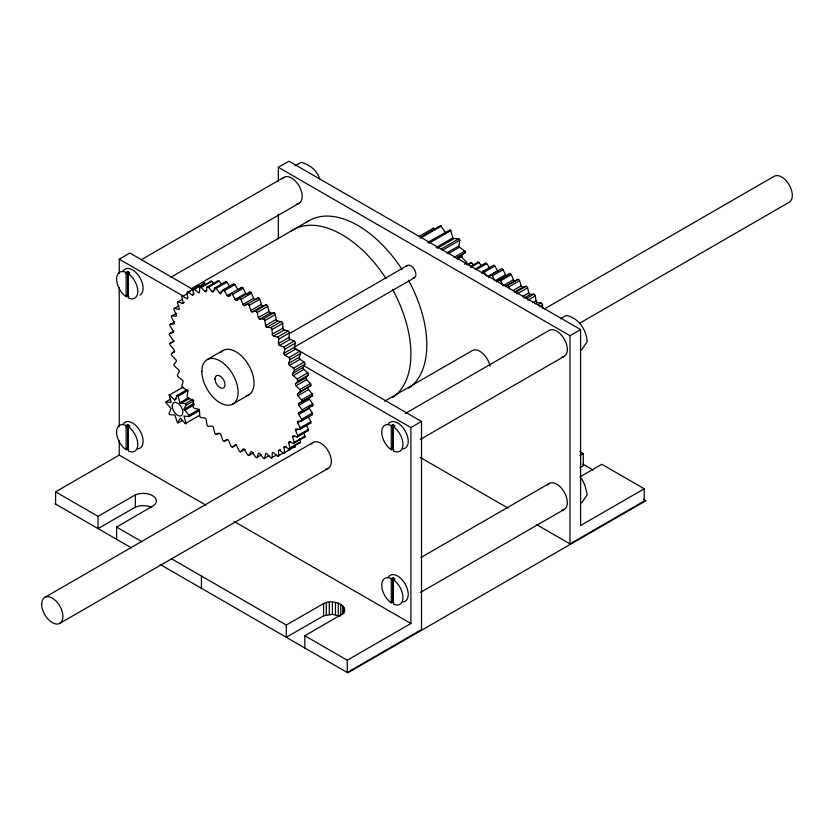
<?xml version="1.0" encoding="UTF-8"?>
<svg xmlns="http://www.w3.org/2000/svg" width="834" height="834" viewBox="0 0 834 834"><rect width="100%" height="100%" fill="white"/><g stroke="black" fill="none" stroke-linecap="round" stroke-linejoin="round"><path stroke-width="1.25" d="M456.188 258.519L461.713 255.329L465.633 251.795L458.815 246.739L459.815 240.182L459.346 239.014L453.018 238.347L450.412 229.673L427.675 242.402M213.963 283.727L211.753 281.423A1.47 0.844 60 0 0 210.335 281.642L199.733 287.761L199.503 292.213A1.47 0.844 60 0 1 198.2 292.546L194.364 289.169A1.47 0.844 60 0 0 193.071 289.659L193.342 294.392A1.47 0.844 60 0 1 192.174 294.986L188.234 292.108A1.47 0.844 60 0 0 187.087 292.859L187.848 297.801A1.47 0.844 60 0 1 186.826 298.635L182.855 296.32A1.47 0.844 60 0 0 181.864 297.321L183.115 302.398A1.47 0.844 60 0 1 182.26 303.461L178.32 301.731A1.47 0.844 60 0 0 177.506 302.971L179.216 308.09A1.47 0.844 60 0 1 178.528 309.372L174.681 308.267A1.47 0.844 60 0 0 174.066 309.716L176.203 314.814A1.47 0.844 60 0 1 175.713 316.284L172.012 315.815A1.47 0.844 60 0 0 171.595 317.452L174.139 322.445A1.47 0.844 60 0 1 173.837 324.092L170.355 324.259A1.47 0.844 60 0 0 170.136 326.063L173.045 330.869A1.47 0.844 60 0 1 172.951 332.651L169.719 333.464A1.47 0.844 60 0 0 169.719 335.414L172.951 339.949A1.47 0.844 60 0 1 173.045 341.857L170.136 343.295A1.47 0.844 60 0 0 170.355 345.339L173.837 349.54A1.47 0.844 60 0 1 174.139 351.531L171.595 353.574A1.47 0.844 60 0 0 172.012 355.701L175.713 359.506A1.47 0.844 60 0 1 176.203 361.549L174.066 364.166A1.47 0.844 60 0 0 174.681 366.334L178.528 369.671A1.47 0.844 60 0 1 179.216 371.745L177.506 374.893A1.47 0.844 60 0 0 178.32 377.062L182.26 379.887A1.47 0.844 60 0 1 183.115 381.941L181.864 385.579A1.47 0.844 60 0 0 182.855 387.716L186.826 389.989A1.47 0.844 60 0 1 187.848 392.001L187.087 396.056A1.47 0.844 60 0 0 188.234 398.141L192.174 399.809A1.47 0.844 60 0 1 193.342 401.759L193.071 406.168A1.47 0.844 60 0 0 194.364 408.16L198.2 409.213A1.47 0.844 60 0 1 199.503 411.047L199.733 415.759A1.47 0.844 60 0 0 201.15 417.615L204.83 418.032A1.47 0.844 60 0 1 206.238 419.742L206.957 424.662A1.47 0.844 60 0 0 208.479 426.372L211.951 426.143A1.47 0.844 60 0 1 213.441 427.686L214.651 432.742A1.47 0.844 60 0 0 216.246 434.274L219.446 433.399A1.47 0.844 60 0 1 221 434.764L222.668 439.883A1.47 0.844 60 0 0 224.325 441.196L227.202 439.706A1.47 0.844 60 0 1 228.797 440.863L230.903 445.961A1.47 0.844 60 0 0 232.582 447.055L236.825 444.605M232.582 447.055L235.094 444.949A1.47 0.844 60 0 1 236.7 445.877L239.212 450.881A1.47 0.844 60 0 0 240.89 451.726L242.996 449.057A1.47 0.844 60 0 1 244.591 449.745L247.469 454.561A1.47 0.844 60 0 0 249.126 455.156L250.794 451.965A1.47 0.844 60 0 1 252.348 452.393L255.548 456.959A1.47 0.844 60 0 0 257.143 457.282L258.352 453.613A1.47 0.844 60 0 1 259.843 453.79L263.315 458.022A1.47 0.844 60 0 0 264.837 458.074L265.556 453.988A1.47 0.844 60 0 1 266.963 453.904L270.643 457.741A1.47 0.844 60 0 0 272.061 457.522L272.291 453.071A1.47 0.844 60 0 1 273.594 452.737L277.43 456.115A1.47 0.844 60 0 0 278.723 455.625L284.029 452.57M278.723 455.625L278.452 450.902A1.47 0.844 60 0 1 279.63 450.308L283.56 453.175A1.47 0.844 60 0 0 284.717 452.424L283.946 447.483A1.47 0.844 60 0 1 284.967 446.649L288.939 448.963A1.47 0.844 60 0 0 289.93 447.962L288.679 442.896A1.47 0.844 60 0 1 289.544 441.822L293.485 443.552A1.47 0.844 60 0 0 294.287 442.312L292.578 437.193A1.47 0.844 60 0 1 293.266 435.911L297.113 437.016A1.47 0.844 60 0 0 297.738 435.567L295.59 430.48A1.47 0.844 60 0 1 296.08 428.999L299.781 429.468A1.47 0.844 60 0 0 300.198 427.832L297.655 422.848A1.47 0.844 60 0 1 297.957 421.201L301.449 421.024A1.47 0.844 60 0 0 301.658 419.221L298.749 414.425A1.47 0.844 60 0 1 298.843 412.632L302.075 411.819A1.47 0.844 60 0 0 302.075 409.88L298.843 405.345A1.47 0.844 60 0 1 298.749 403.437L301.658 401.998A1.47 0.844 60 0 0 301.449 399.945L297.957 395.743A1.47 0.844 60 0 1 297.655 393.752L300.198 391.709A1.47 0.844 60 0 0 299.781 389.582L296.08 385.788A1.47 0.844 60 0 1 295.59 383.734L297.738 381.117A1.47 0.844 60 0 0 297.113 378.959L293.266 375.613A1.47 0.844 60 0 1 292.578 373.549L294.287 370.4A1.47 0.844 60 0 0 293.485 368.221L289.544 365.396A1.47 0.844 60 0 1 288.679 363.343L289.93 359.715A1.47 0.844 60 0 0 288.939 357.567L284.967 355.305A1.47 0.844 60 0 1 283.946 353.282L284.717 349.227A1.47 0.844 60 0 0 283.56 347.142L279.63 345.474A1.47 0.844 60 0 1 278.452 343.535L278.723 339.115A1.47 0.844 60 0 0 277.43 337.124L273.594 336.071A1.47 0.844 60 0 1 272.291 334.236L272.061 329.534A1.47 0.844 60 0 0 270.643 327.668L266.963 327.251A1.47 0.844 60 0 1 265.556 325.552L264.837 320.621A1.47 0.844 60 0 0 263.315 318.922L259.843 319.151A1.47 0.844 60 0 1 258.352 317.608L257.143 312.541A1.47 0.844 60 0 0 255.548 311.019L252.348 311.885A1.47 0.844 60 0 1 250.794 310.529L249.126 305.4A1.47 0.844 60 0 0 247.469 304.087L244.591 305.578A1.47 0.844 60 0 1 242.996 304.431L240.89 299.323A1.47 0.844 60 0 0 239.212 298.238L236.7 300.334A1.47 0.844 60 0 1 235.094 299.406L232.582 294.412A1.47 0.844 60 0 0 230.903 293.558L228.797 296.226A1.47 0.844 60 0 1 227.202 295.538L224.325 290.722A1.47 0.844 60 0 0 222.668 290.128L221 293.328A1.47 0.844 60 0 1 219.446 292.89L216.246 288.324A1.47 0.844 60 0 0 214.651 288.001L213.441 291.671A1.47 0.844 60 0 1 211.951 291.493L208.479 287.261A1.47 0.844 60 0 0 206.957 287.209L206.238 291.306A1.47 0.844 60 0 1 204.83 291.379L201.15 287.542A1.47 0.844 60 0 0 199.733 287.761M288.679 363.343L299.291 357.223L300.532 353.585A1.47 0.844 60 0 0 299.542 351.448L295.58 349.175A1.47 0.844 60 0 1 294.548 347.163L295.319 343.108A1.47 0.844 60 0 0 294.162 341.023L290.232 339.355A1.47 0.844 60 0 1 289.064 337.405L289.335 332.995A1.47 0.844 60 0 0 288.032 331.004L284.196 329.951A1.47 0.844 60 0 1 282.903 328.116L282.674 323.404A1.47 0.844 60 0 0 281.256 321.549L277.566 321.132L266.963 327.251M171.283 558.644L286.281 625.031L323.592 603.576C330.545 598.937 350.77 604.254 341.992 614.199L304.837 635.748L304.837 647.997M184.033 409.202L189.537 415.937L189.235 416.573L183.98 416.072L186.19 423.693L185.409 423.703L180.238 418.168L177.569 423.026L174.89 415.082L169.719 414.644L168.937 413.727L171.116 408.545L165.58 402.259L171.147 402.29L169 394.565L174.89 400.184L176.996 395.379L177.83 395.556L180.154 403.176L185.409 403.719L186.128 404.459L184.033 409.202L194.072 403.406M292.578 373.549L303.19 367.419L304.9 364.27A1.47 0.844 60 0 0 304.087 362.102L300.146 359.277A1.47 0.844 60 0 1 299.291 357.223M240.098 289.21L241.506 287.438A1.47 0.844 60 0 1 243.184 288.283L245.707 293.287A1.47 0.844 60 0 0 247.302 294.214L249.814 292.108A1.47 0.844 60 0 1 251.503 293.203L253.609 298.301A1.47 0.844 60 0 0 255.194 299.458L258.081 297.957A1.47 0.844 60 0 1 259.728 299.281L261.396 304.4A1.47 0.844 60 0 0 262.95 305.765L266.15 304.89A1.47 0.844 60 0 1 267.756 306.422L268.955 311.478A1.47 0.844 60 0 0 270.445 313.021L273.917 312.792A1.47 0.844 60 0 1 275.439 314.501L276.158 319.422A1.47 0.844 60 0 0 277.566 321.132M488.641 277.649L490.757 274.991L501.359 268.861A1.47 0.844 60 0 1 503.038 269.716L505.55 274.709A1.47 0.844 60 0 0 506.655 275.731M295.59 383.734L306.193 377.614L308.34 374.998A1.47 0.844 60 0 0 307.725 372.829L303.868 369.493A1.47 0.844 60 0 1 303.19 367.419M461.713 255.329C460.649 258.613 468.645 261.584 466.529 264.253M581.663 349.863L587.24 341.513C586.166 329.503 578.65 317.91 566.244 315.398L560.333 318.807M581.663 502.954L587.24 494.604L584.822 484.961L581.663 478.695M542.694 308.361L542.517 304.837A1.47 0.844 60 0 0 541.099 302.971L537.419 302.554A1.47 0.844 60 0 1 536.012 300.855L535.292 295.924A1.47 0.844 60 0 0 533.77 294.225L530.299 294.454A1.47 0.844 60 0 1 528.808 292.911L527.599 287.845A1.47 0.844 60 0 0 526.004 286.323L522.803 287.188A1.47 0.844 60 0 1 521.25 285.833L519.582 280.704A1.47 0.844 60 0 0 517.924 279.39L515.047 280.881A1.47 0.844 60 0 1 513.452 279.734L511.346 274.636A1.47 0.844 60 0 0 509.668 273.542L496.553 281.756L507.155 275.637M507.989 274.939L509.668 273.542M297.655 393.752L310.811 385.579A1.47 0.844 60 0 0 310.394 383.463L306.693 379.658A1.47 0.844 60 0 1 306.193 377.614M116.583 539.306L116.583 527.057L153.737 505.508A13.146 7.589 0 0 0 152.486 495.604A13.146 7.589 0 0 0 135.337 494.885L98.016 516.34L55.597 491.851L55.597 504.09M579.87 455.531L583.247 453.581L579.88 451.632M579.87 467.78L583.247 465.82L583.247 453.581M119.231 273.427L119.231 259.155L129.833 253.036L192.904 289.44M278.327 181.624L278.327 167.311L288.929 161.181L580.6 329.576L580.6 525.524L644.234 488.787L644.234 501.036L569.987 543.893L536.21 524.388M295.173 165.726L301.095 162.307C309.55 164.496 317.003 170.272 319.672 178.789M141.217 259.76L284.081 177.277M127.717 271.561L127.717 295.736L126.122 296.654L124.443 295.424A15.002 8.663 60 0 1 116.583 279.056A15.002 8.663 60 0 1 124.443 271.769L126.122 272.478L127.717 271.561L129.833 272.791L128.248 273.708L128.248 297.884L129.927 298.593A15.002 8.663 60 0 0 137.787 291.306A15.002 8.663 60 0 0 129.927 274.939L128.248 273.708M126.122 273.719L127.717 272.801M126.122 295.424L127.717 294.496M170.845 277.295L299.083 203.256M191.132 288.772L309.122 220.645M188.234 292.108L198.846 285.989A1.47 0.844 60 0 0 197.668 286.542M188.14 292.254L190.267 291.024M192.383 289.805L194.51 288.574M193.071 289.659L199.43 285.989M201.557 284.759L203.673 283.539A1.47 0.844 60 0 1 204.976 283.049L194.364 289.169M182.855 296.32L188.161 293.255M201.15 287.542L211.753 281.423M178.32 301.731L182.552 299.281M192.174 294.986L194.291 293.756M206.957 287.209L217.57 281.089A1.47 0.844 60 0 1 219.092 281.141L221.166 283.675M208.479 287.261L219.092 281.141M182.26 303.461L184.377 302.242M174.681 308.267L178.924 305.817M204.83 291.379L206.957 290.159M214.651 288.001L225.253 281.882A1.47 0.844 60 0 1 226.858 282.205L230.059 286.771M216.246 288.324L226.858 282.205M211.951 291.493L215.13 289.659M172.012 315.815L176.255 313.365M223.731 289.523L233.28 284.008A1.47 0.844 60 0 1 234.927 284.603L237.805 289.419A1.47 0.844 60 0 0 238.055 289.763M219.446 292.89L222.626 291.056M224.325 290.722L234.927 284.603M170.355 324.259L174.598 321.809M227.202 295.538L241.506 287.438M228.797 296.226L230.914 295.007M232.582 294.412L243.184 288.283M169.719 333.464L173.962 331.015M235.094 299.406L245.707 293.287M239.212 298.238L249.814 292.108M236.7 300.334L239.879 298.499M240.89 299.323L251.503 293.203M170.136 343.295L174.379 340.845M242.996 304.431L253.609 298.301M244.591 305.578L258.081 297.957M249.126 305.4L259.728 299.281M171.595 353.574L174.775 351.739M250.794 310.529L261.396 304.4M252.348 311.885L262.95 305.765M255.548 311.019L266.15 304.89M257.143 312.541L267.756 306.422M258.352 317.608L268.955 311.478M259.843 319.151L270.445 313.021M263.315 318.922L273.917 312.792M264.837 320.621L275.439 314.501M419.106 236.439L433.461 228.151L435.348 229.673M265.556 325.552L276.158 319.422M207.166 359.621L223.074 350.436M420.326 237.482L440.613 225.566L445.794 233.197M420.326 238.222L441.311 226.097M270.643 327.668L281.256 321.549M272.061 329.534L282.674 323.404M428.864 243.267L450.965 230.507M272.291 334.236L282.903 328.116M169.844 394.784L183.24 387.049M273.594 336.071L284.196 329.951M277.43 337.124L288.032 331.004M166.018 401.79L170.48 399.215M176.933 395.483L186.983 389.687M127.717 424.652L127.717 448.828L126.122 449.745L124.443 448.515A15.002 8.663 60 0 1 116.583 432.148A15.002 8.663 60 0 1 124.443 424.85L126.122 425.569L127.717 424.652L129.833 425.872L128.248 426.799L128.248 450.965L129.927 451.684A15.002 8.663 60 0 0 137.787 444.386A15.002 8.663 60 0 0 129.927 428.019L128.248 426.799M178.195 396.213L188.244 390.406M436.234 247.437L452.799 237.867M126.122 426.81L127.717 425.882M278.723 339.115L289.335 332.995M174.348 399.861L176.589 398.569M289.242 333.663L407.357 265.473M437.162 248.407L453.738 238.847M441.186 249.001L458.867 238.795M278.452 343.535L289.064 337.405M442.145 250.388L459.815 240.182M179.904 402.728L188.828 397.568M279.63 345.474L290.232 339.355M180.78 403.573L189.704 398.412M185.284 403.698L193.102 399.184M283.56 347.142L294.162 341.023M446.534 253.056L458.69 246.04M448.254 253.703L459.305 247.323M186.17 405.23L193.988 400.727M284.717 349.227L295.319 343.108M184.408 410.474L194.458 404.678M294.079 347.236L414.446 277.743M283.946 353.282L294.548 347.163M454.009 257.372L465.049 250.992M284.967 355.305L295.58 349.175M126.122 448.504L127.717 447.587M456.678 257.633L465.518 252.535M457.428 259.113L461.848 256.559M55.597 491.851L119.231 455.103L205.946 505.175M189.109 415.123L199.159 409.317M288.939 357.567L299.542 351.448M178.195 422.88L182.656 420.294M189.109 416.573L199.159 410.766M289.93 359.715L300.532 353.585M185.284 423.578L199.566 415.332M464.465 264.242L466.675 262.971M289.544 365.396L300.146 359.277M466.998 264.91L470.188 263.075A1.47 0.844 60 0 1 471.606 262.846L473.816 265.149M468.427 264.691L471.606 262.846M293.485 368.221L304.087 362.102M471.054 266.192L477.413 262.512A1.47 0.844 60 0 1 478.935 262.564L481.718 265.952M232.811 404.031L248.72 394.847M470.459 267.464L478.935 262.564M294.287 370.4L304.9 364.27M475.557 268.819L485.107 263.304A1.47 0.844 60 0 1 486.702 263.627L489.902 268.194M486.702 263.627L476.099 269.757A1.47 0.844 60 0 0 475.015 269.028M293.266 375.613L303.868 369.493M297.113 378.959L307.725 372.829M481.416 273.093L483.543 271.863M494.781 266.025A1.47 0.844 60 0 0 493.123 265.431L482.521 271.561A1.47 0.844 60 0 1 484.179 272.145L494.781 266.025L497.658 270.841A1.47 0.844 60 0 0 498.2 271.467M297.738 381.117L308.34 374.998M296.08 385.788L306.693 379.658M488.109 276.356L497.658 270.841M216.246 434.274L218.372 433.044M490.757 274.991A1.47 0.844 60 0 1 492.435 275.835L503.038 269.716M299.781 389.582L310.394 383.463M300.198 391.709L310.811 385.579M505.55 274.709L494.948 280.829L492.435 275.835M297.957 395.743L308.559 389.624A1.47 0.844 60 0 1 308.257 387.633M499.066 279.661A1.47 0.844 60 0 1 500.744 280.756L511.346 274.636M224.325 441.196L227.505 439.362M301.449 399.945L312.052 393.825L308.559 389.624M298.749 403.437L312.26 395.869A1.47 0.844 60 0 0 312.052 393.825M301.658 401.998L312.26 395.869M513.452 279.734L502.85 285.853L500.744 280.756M298.843 405.345L309.456 399.215A1.47 0.844 60 0 1 309.351 397.307M505.498 286.396L515.047 280.881M505.404 286.51L517.924 279.39M507.322 285.509A1.47 0.844 60 0 1 508.969 286.833L519.582 280.704M302.075 409.88L312.677 403.75L309.456 399.215M298.843 412.632L300.97 411.412M302.075 411.819L312.677 405.699A1.47 0.844 60 0 0 312.677 403.75M512.764 290.732L521.25 285.833M298.749 414.425L309.351 408.295A1.47 0.844 60 0 1 309.341 406.554M514.317 292.088L522.803 287.188M515.391 292.442L526.004 286.323M240.89 451.726L245.133 449.276M516.997 293.964L527.599 287.845M301.658 419.221L312.26 413.101L309.351 408.295M297.655 422.848L308.257 416.719L310.811 421.712A1.47 0.844 60 0 1 310.394 423.349L299.781 429.468M301.449 421.024L312.052 414.905A1.47 0.844 60 0 0 312.26 413.101M522.449 296.581L528.808 292.911M249.126 455.156L253.369 452.706M523.94 298.124L530.299 294.454M295.59 430.48L297.707 429.249M300.198 427.832L310.811 421.712M526.348 298.509L533.77 294.225M527.87 300.219L535.292 295.924M257.143 457.282L261.386 454.832M292.578 437.193L294.704 435.963M297.738 435.567L308.34 429.447L306.62 425.371M297.113 437.016L307.725 430.897A1.47 0.844 60 0 0 308.34 429.447M288.679 442.896L290.805 441.666M532.832 302.69L536.012 300.855M264.837 458.074L269.08 455.625M283.946 447.483L286.072 446.263M278.452 450.902L280.578 449.672M294.287 442.312L304.9 436.192L303.868 433.117M535.292 303.784L537.419 302.554M293.485 443.552L304.087 437.433A1.47 0.844 60 0 0 304.9 436.192M272.061 457.522L276.304 455.072M289.93 447.962L300.532 441.843L299.781 438.799M537.92 304.806L541.099 302.971M292.119 447.128L299.542 442.844A1.47 0.844 60 0 0 300.532 441.843M277.43 456.115L279.546 454.895M283.56 453.175L295.319 446.305A1.47 0.844 60 0 1 294.162 447.055M539.337 306.672L542.517 304.837M44.807 597.384L313.25 442.395M384.599 401.206L472.336 350.551A15.002 8.663 60 0 1 490.079 366.282M544.425 308.934L774.192 176.276A15.002 8.663 60 0 1 789.193 184.929A15.002 8.663 60 0 1 789.193 202.255L579.693 323.206M405.251 413.497L549.231 330.368A15.002 8.663 60 0 1 565.15 340.752A15.002 8.663 60 0 1 562.033 357.025M392.866 424.652L392.866 448.817L391.282 449.734L389.593 448.515A15.002 8.663 60 0 1 381.732 432.137A15.002 8.663 60 0 1 389.593 424.85L391.282 425.569L392.866 424.652L394.993 425.872L393.398 426.789L393.398 450.965L395.087 451.684A15.002 8.663 60 0 0 402.947 444.386A15.002 8.663 60 0 0 395.087 428.019L393.398 426.789M391.282 426.799L392.866 425.882M59.808 623.363L328.242 468.374M410.901 427.55L421.504 421.431L421.504 629.628L347.257 672.485L347.257 660.236L410.901 623.498L410.901 427.55L303.92 365.782M278.327 167.311L569.987 335.695L580.6 329.576M391.282 448.504L392.866 447.587M420.242 439.476L564.232 356.347M420.993 557.487L549.231 483.449M392.866 577.733L392.866 601.908L391.282 602.826L389.593 601.595A15.002 8.663 60 0 1 381.732 585.228A15.002 8.663 60 0 1 389.593 577.941L391.282 578.65L392.866 577.733L394.993 578.963L393.398 579.88L393.398 604.045L395.087 604.765A15.002 8.663 60 0 0 402.947 597.478A15.002 8.663 60 0 0 395.087 581.11L393.398 579.88M391.282 579.891L392.866 578.973M391.282 601.585L392.866 600.668M420.242 592.557L564.232 509.428M151.725 507.447A13.146 7.589 0 0 0 135.337 507.135L98.016 528.589L98.016 516.34M339.928 616.17L332.401 614.345L323.592 615.826L286.281 637.28L286.281 625.031M579.859 476.912L601.804 464.288L644.234 488.787M310.529 406.241L312.677 405.699M582.976 464.215L593.12 470.063M643.806 499.337L646.069 500.64L347.83 672.819L160.118 564.441M294.256 347.955L421.504 421.431M119.231 259.155L183.417 296.216M420.211 457.428L508.052 508.135M234.093 521.427L410.901 623.498M116.583 527.057L142.26 541.881M304.837 635.748L347.257 660.236M54.929 503.715L131.094 547.688M433.461 228.151L432.742 228.829M392.866 448.817L393.929 449.599M127.717 295.736L128.78 296.508M392.866 601.908L393.929 602.68M127.717 448.828L128.78 449.599M484.179 272.145L486.472 276.002M508.969 286.833L509.637 288.877M569.987 335.695L569.987 543.893M391.282 425.569L391.282 449.734M391.282 578.65L391.282 602.826M344.567 609.112L344.567 611.562M343.973 607.35L343.973 613.47M342.67 605.713L342.67 614.283M340.752 604.296L340.752 615.325M338.302 603.191L338.302 615.429M335.466 602.44L335.466 614.689M332.401 602.096L332.401 614.345M329.284 602.179L329.284 614.429M326.292 602.68L326.292 614.929M323.592 603.576L323.592 615.826M278.327 214.15L278.327 238.878M201.432 576.044L201.432 588.293M135.337 494.885L135.337 507.135M126.122 272.478L126.122 296.654M126.122 425.569L126.122 449.745M119.231 287.709L119.231 426.56M119.231 440.832L119.231 455.103M291.139 231.133A97.495 56.285 60 0 1 386.048 278.535M392.574 289.44A97.495 56.285 60 0 1 392.772 397.401M307.058 221.948A97.495 56.285 60 0 1 401.957 269.351M408.483 280.255A97.495 56.285 60 0 1 408.681 388.217M311.562 443.959A15.002 8.663 60 0 1 328.242 451.058A15.002 8.663 60 0 1 326.052 469.052M282.392 178.841A15.002 8.663 60 0 1 299.083 185.94A15.002 8.663 60 0 1 296.883 203.934M406.554 266.213A7.089 4.097 60 0 1 414.446 269.559A7.089 4.097 60 0 1 413.403 278.066M388.456 423.776A15.002 8.663 60 0 1 405.136 430.876A15.002 8.663 60 0 1 402.947 448.869M547.542 485.013A15.002 8.663 60 0 1 564.232 492.112A15.002 8.663 60 0 1 562.033 510.106M123.307 423.776A15.002 8.663 60 0 1 139.987 430.876A15.002 8.663 60 0 1 137.787 448.869M388.456 576.867A15.002 8.663 60 0 1 405.136 583.956A15.002 8.663 60 0 1 402.947 601.96M123.307 270.696A15.002 8.663 60 0 1 138.944 276.127A15.002 8.663 60 0 1 139.987 295.111M289.252 450.006A1.47 0.844 60 0 1 288.199 450.12M220.822 352.313A25.646 14.803 60 0 1 248.292 364.51A25.646 14.803 60 0 1 246.937 395.629M515.839 292.484A1.47 0.844 60 0 1 516.621 293.151M41.7 604.243A15.002 8.663 60 0 0 57.609 624.041A15.002 8.663 60 0 0 57.609 602.826A15.002 8.663 60 0 0 41.7 604.243M214.974 378.938A7.089 4.097 60 0 0 222.49 388.29A7.089 4.097 60 0 0 222.49 378.261A7.089 4.097 60 0 0 214.974 378.938M201.859 371.359A25.646 14.803 60 0 0 229.058 405.199A25.646 14.803 60 0 0 229.058 368.93A25.646 14.803 60 0 0 201.859 371.359M172.263 406.158A7.496 4.326 60 0 0 180.248 416.01A7.496 4.326 60 0 0 180.186 405.366A7.496 4.326 60 0 0 172.263 406.158"/></g></svg>
